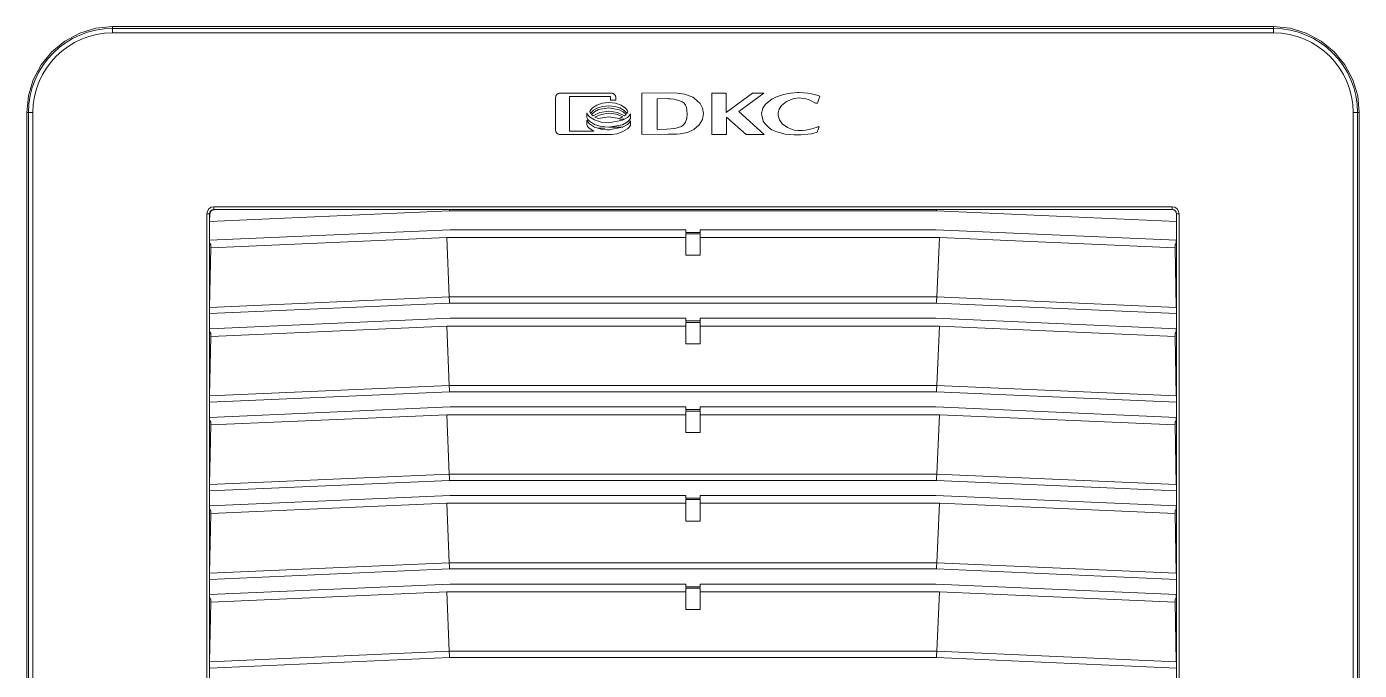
# Model space of a CAD drawing. Header units: millimetres. Extents: x -6000 to 26000, y -6000 to 26000.
# Drawn here: x 110.1 to 131.02, y -4189.55 to -4179.44 of the extents above; entities that cross this region are included whole.
import ezdxf

# ---------------------------------------------------------------- set-up
doc = ezdxf.new("R2010")
doc.units = ezdxf.units.MM
doc.header["$MEASUREMENT"] = 0
doc.layers.add('Чертеж и Рисунок_Ном._пера__7', color=7, linetype='Continuous', lineweight=15)

msp = doc.modelspace()

# ---------------------------------------------------------------- linework, layer by layer
at = {"layer": 'Чертеж и Рисунок_Ном._пера__7', "color": 7, "linetype": 'Continuous', "lineweight": 15}
for p, q in [((129.671, -4179.443), (111.449, -4179.443)), ((111.449, -4179.471), (111.449, -4179.443)), ((111.449, -4179.54), (111.449, -4179.471)), ((129.671, -4179.471), (111.449, -4179.471)), ((129.671, -4179.471), (129.671, -4179.443)), ((129.671, -4179.54), (129.671, -4179.471)), ((129.671, -4179.54), (111.449, -4179.54)), ((118.404, -4180.555), (118.404, -4181.068)), ((119.281, -4180.487), (118.471, -4180.487)), ((118.622, -4180.538), (119.267, -4180.538)), ((118.622, -4181.085), (118.622, -4180.538)), ((119.267, -4180.538), (119.267, -4180.598)), ((119.348, -4180.598), (119.348, -4180.555)), ((120.192, -4180.484), (119.755, -4180.487)), ((119.755, -4180.487), (119.755, -4181.136)), ((120.853, -4180.487), (120.853, -4181.136)), ((120.853, -4180.487), (121.083, -4180.487)), ((121.495, -4180.487), (121.083, -4180.792)), ((121.083, -4180.792), (121.083, -4180.487)), ((121.278, -4180.774), (121.67, -4180.487)), ((121.67, -4180.487), (121.495, -4180.487)), ((122.514, -4180.645), (122.553, -4180.533)), ((118.939, -4180.778), (118.953, -4180.805)), ((119.267, -4180.598), (119.348, -4180.598)), ((120.16, -4180.574), (119.999, -4180.577)), ((119.999, -4180.577), (119.999, -4181.056)), ((121.679, -4181.136), (121.278, -4180.774)), ((122.484, -4180.645), (122.514, -4180.645)), ((110.127, -4180.793), (110.1, -4180.793)), ((110.1, -4180.793), (110.1, -4199.015)), ((110.197, -4180.793), (110.127, -4180.793)), ((110.127, -4180.793), (110.127, -4199.015)), ((110.197, -4180.793), (110.197, -4199.015)), ((118.891, -4180.798), (118.891, -4180.868)), ((118.891, -4180.909), (118.891, -4180.981)), ((118.965, -4180.82), (118.993, -4180.846)), ((119.018, -4180.862), (119.076, -4180.886)), ((119.076, -4180.886), (119.238, -4180.857)), ((119.238, -4180.857), (119.399, -4180.885)), ((119.399, -4180.885), (119.457, -4180.861)), ((119.483, -4180.896), (119.413, -4180.896)), ((119.483, -4180.846), (119.512, -4180.822)), ((119.525, -4180.807), (119.539, -4180.783)), ((119.578, -4180.884), (119.578, -4180.814)), ((119.578, -4180.996), (119.578, -4180.924)), ((121.085, -4180.863), (121.396, -4181.136)), ((121.085, -4181.136), (121.085, -4180.863)), ((130.923, -4199.015), (130.923, -4180.793)), ((130.923, -4180.793), (130.993, -4180.793)), ((130.993, -4199.015), (130.993, -4180.793)), ((130.993, -4180.793), (131.02, -4180.793)), ((131.02, -4199.015), (131.02, -4180.793)), ((118.471, -4181.136), (119.281, -4181.136)), ((119.002, -4181.086), (118.622, -4181.085)), ((119.065, -4181.035), (119.176, -4181.035)), ((119.215, -4181.061), (119.25, -4181.061)), ((119.456, -4181.021), (119.243, -4181.021)), ((119.755, -4181.136), (120.17, -4181.134)), ((119.999, -4181.056), (120.146, -4181.053)), ((120.17, -4181.134), (120.174, -4181.134)), ((120.853, -4181.136), (121.085, -4181.136)), ((121.396, -4181.136), (121.679, -4181.136)), ((122.219, -4181.075), (122.281, -4181.075)), ((122.511, -4181.099), (122.54, -4181.016)), ((122.54, -4181.016), (122.516, -4181.016)), ((112.928, -4197.425), (112.928, -4182.382)), ((112.97, -4197.425), (112.97, -4182.382)), ((112.974, -4182.386), (112.97, -4182.382)), ((112.972, -4182.501), (116.735, -4182.336)), ((112.972, -4182.501), (112.974, -4182.386)), ((113.04, -4182.271), (128.08, -4182.271)), ((113.04, -4182.312), (128.08, -4182.312)), ((113.04, -4182.312), (113.044, -4182.317)), ((113.044, -4182.317), (116.735, -4182.314)), ((116.735, -4182.314), (124.385, -4182.314)), ((116.735, -4182.314), (116.735, -4182.336)), ((116.735, -4182.336), (124.384, -4182.336)), ((124.385, -4182.314), (124.384, -4182.336)), ((124.384, -4182.336), (128.148, -4182.501)), ((124.385, -4182.314), (128.095, -4182.317)), ((128.079, -4182.314), (128.08, -4182.312)), ((128.15, -4182.382), (128.148, -4182.383)), ((128.148, -4182.383), (128.148, -4182.501)), ((128.15, -4182.382), (128.15, -4197.425)), ((128.192, -4182.382), (128.192, -4197.425)), ((112.972, -4182.796), (112.972, -4182.501)), ((112.972, -4182.796), (116.748, -4182.631)), ((116.748, -4182.631), (120.449, -4182.631)), ((120.449, -4182.673), (120.449, -4182.631)), ((120.671, -4182.631), (124.372, -4182.631)), ((120.671, -4182.631), (120.671, -4182.673)), ((124.372, -4182.631), (128.148, -4182.796)), ((128.148, -4182.501), (128.148, -4182.796)), ((112.972, -4182.838), (112.972, -4182.796)), ((112.972, -4182.839), (112.972, -4182.796)), ((112.989, -4182.871), (112.972, -4182.838)), ((116.693, -4182.754), (112.989, -4182.915)), ((112.989, -4182.871), (112.989, -4182.915)), ((116.734, -4183.687), (116.693, -4182.754)), ((116.693, -4182.754), (120.449, -4182.754)), ((120.671, -4182.673), (120.449, -4182.673)), ((120.455, -4182.697), (120.449, -4182.673)), ((120.449, -4182.697), (120.455, -4182.697)), ((120.449, -4183.032), (120.449, -4182.697)), ((120.455, -4182.697), (120.665, -4182.697)), ((120.671, -4182.673), (120.665, -4182.697)), ((120.665, -4182.697), (120.671, -4182.697)), ((120.671, -4182.697), (120.671, -4183.032)), ((120.671, -4182.754), (124.427, -4182.754)), ((124.427, -4182.754), (124.386, -4183.687)), ((128.131, -4182.915), (124.427, -4182.754)), ((128.148, -4182.838), (128.131, -4182.871)), ((128.131, -4182.915), (128.131, -4182.871)), ((128.147, -4182.796), (128.147, -4182.841)), ((128.148, -4182.796), (128.148, -4182.838)), ((112.972, -4183.851), (112.989, -4182.915)), ((120.449, -4183.032), (120.671, -4183.032)), ((128.131, -4182.915), (128.147, -4183.851)), ((112.972, -4183.851), (116.734, -4183.687)), ((116.734, -4183.687), (124.386, -4183.687)), ((124.386, -4183.687), (128.147, -4183.851)), ((112.972, -4183.949), (116.736, -4183.785)), ((124.384, -4183.785), (116.736, -4183.785)), ((124.384, -4183.785), (128.148, -4183.949)), ((112.972, -4183.949), (112.972, -4184.187)), ((112.972, -4184.187), (116.748, -4184.022)), ((116.748, -4184.022), (120.449, -4184.022)), ((120.449, -4184.022), (120.449, -4184.064)), ((120.671, -4184.064), (120.449, -4184.064)), ((120.455, -4184.088), (120.449, -4184.064)), ((120.449, -4184.088), (120.455, -4184.088)), ((120.449, -4184.423), (120.449, -4184.088)), ((120.455, -4184.088), (120.665, -4184.088)), ((120.671, -4184.064), (120.665, -4184.088)), ((120.665, -4184.088), (120.671, -4184.088)), ((120.671, -4184.022), (124.372, -4184.022)), ((120.671, -4184.064), (120.671, -4184.022)), ((120.671, -4184.088), (120.671, -4184.423)), ((124.372, -4184.022), (128.148, -4184.187)), ((128.148, -4184.187), (128.148, -4183.949)), ((112.972, -4184.229), (112.972, -4184.187)), ((112.972, -4184.23), (112.972, -4184.187)), ((112.989, -4184.262), (112.972, -4184.229)), ((112.972, -4185.242), (112.989, -4184.306)), ((116.693, -4184.145), (112.989, -4184.306)), ((112.989, -4184.262), (112.989, -4184.306)), ((116.734, -4185.078), (116.693, -4184.145)), ((116.693, -4184.145), (120.449, -4184.145)), ((120.671, -4184.145), (124.427, -4184.145)), ((124.427, -4184.145), (124.386, -4185.078)), ((128.131, -4184.306), (124.427, -4184.145)), ((128.148, -4184.229), (128.131, -4184.262)), ((128.131, -4184.306), (128.131, -4184.262)), ((128.131, -4184.306), (128.147, -4185.242)), ((128.147, -4184.187), (128.147, -4184.232)), ((128.148, -4184.187), (128.148, -4184.229)), ((120.449, -4184.423), (120.671, -4184.423)), ((112.972, -4185.242), (116.734, -4185.078)), ((116.734, -4185.078), (124.386, -4185.078)), ((124.386, -4185.078), (128.147, -4185.242)), ((112.972, -4185.34), (116.736, -4185.176)), ((112.972, -4185.34), (112.972, -4185.578)), ((124.384, -4185.176), (116.736, -4185.176)), ((124.384, -4185.176), (128.148, -4185.34)), ((128.148, -4185.578), (128.148, -4185.34)), ((112.972, -4185.578), (116.748, -4185.413)), ((112.972, -4185.62), (112.972, -4185.578)), ((112.972, -4185.621), (112.972, -4185.578)), ((116.693, -4185.536), (112.989, -4185.697)), ((116.734, -4186.469), (116.693, -4185.536)), ((116.693, -4185.536), (120.449, -4185.536)), ((116.748, -4185.413), (120.449, -4185.413)), ((120.449, -4185.455), (120.449, -4185.413)), ((120.449, -4185.455), (120.671, -4185.455)), ((120.455, -4185.479), (120.449, -4185.455)), ((120.449, -4185.479), (120.455, -4185.479)), ((120.449, -4185.814), (120.449, -4185.479)), ((120.455, -4185.479), (120.665, -4185.479)), ((120.671, -4185.455), (120.665, -4185.479)), ((120.665, -4185.479), (120.671, -4185.479)), ((120.671, -4185.413), (124.372, -4185.413)), ((120.671, -4185.413), (120.671, -4185.455)), ((120.671, -4185.479), (120.671, -4185.814)), ((120.671, -4185.536), (124.427, -4185.536)), ((124.372, -4185.413), (128.148, -4185.578)), ((124.427, -4185.536), (124.386, -4186.469)), ((128.131, -4185.697), (124.427, -4185.536)), ((128.147, -4185.578), (128.147, -4185.623)), ((128.148, -4185.578), (128.148, -4185.62)), ((112.989, -4185.653), (112.972, -4185.62)), ((112.972, -4186.633), (112.989, -4185.697)), ((112.989, -4185.653), (112.989, -4185.697)), ((128.148, -4185.62), (128.131, -4185.653)), ((128.131, -4185.697), (128.131, -4185.653)), ((128.131, -4185.697), (128.147, -4186.633)), ((120.449, -4185.814), (120.671, -4185.814)), ((112.972, -4186.633), (116.734, -4186.469)), ((112.972, -4186.731), (116.736, -4186.567)), ((116.734, -4186.469), (124.386, -4186.469)), ((124.384, -4186.567), (116.736, -4186.567)), ((124.384, -4186.567), (128.148, -4186.731)), ((124.386, -4186.469), (128.147, -4186.633)), ((112.972, -4186.731), (112.972, -4186.969)), ((112.972, -4186.969), (116.748, -4186.804)), ((116.748, -4186.804), (120.449, -4186.804)), ((120.449, -4186.846), (120.449, -4186.804)), ((120.449, -4186.846), (120.671, -4186.846)), ((120.455, -4186.87), (120.449, -4186.846)), ((120.671, -4186.846), (120.665, -4186.87)), ((120.671, -4186.804), (124.372, -4186.804)), ((120.671, -4186.804), (120.671, -4186.846)), ((124.372, -4186.804), (128.148, -4186.969)), ((128.148, -4186.969), (128.148, -4186.731)), ((112.972, -4187.011), (112.972, -4186.969)), ((112.972, -4187.012), (112.972, -4186.969)), ((112.989, -4187.044), (112.972, -4187.011)), ((116.693, -4186.927), (112.989, -4187.088)), ((112.989, -4187.044), (112.989, -4187.088)), ((116.734, -4187.86), (116.693, -4186.927)), ((116.693, -4186.927), (120.449, -4186.927)), ((120.449, -4186.87), (120.455, -4186.87)), ((120.449, -4187.205), (120.449, -4186.87)), ((120.455, -4186.87), (120.665, -4186.87)), ((120.665, -4186.87), (120.671, -4186.87)), ((120.671, -4186.87), (120.671, -4187.205)), ((120.671, -4186.927), (124.427, -4186.927)), ((124.427, -4186.927), (124.386, -4187.86)), ((128.131, -4187.088), (124.427, -4186.927)), ((128.148, -4187.011), (128.131, -4187.044)), ((128.131, -4187.088), (128.131, -4187.044)), ((128.147, -4186.969), (128.147, -4187.014)), ((128.148, -4186.969), (128.148, -4187.011)), ((112.972, -4188.024), (112.989, -4187.088)), ((120.449, -4187.205), (120.671, -4187.205)), ((128.131, -4187.088), (128.147, -4188.024)), ((112.972, -4188.024), (116.734, -4187.86)), ((116.734, -4187.86), (124.386, -4187.86)), ((124.386, -4187.86), (128.147, -4188.024)), ((112.972, -4188.122), (116.736, -4187.958)), ((124.384, -4187.958), (116.736, -4187.958)), ((124.384, -4187.958), (128.148, -4188.122)), ((112.972, -4188.122), (112.972, -4188.36)), ((116.748, -4188.195), (112.972, -4188.36)), ((120.449, -4188.195), (116.748, -4188.195)), ((120.449, -4188.237), (120.449, -4188.195)), ((120.449, -4188.237), (120.671, -4188.237)), ((120.455, -4188.261), (120.449, -4188.237)), ((120.449, -4188.261), (120.455, -4188.261)), ((120.449, -4188.596), (120.449, -4188.261)), ((120.455, -4188.261), (120.665, -4188.261)), ((120.671, -4188.237), (120.665, -4188.261)), ((120.665, -4188.261), (120.671, -4188.261)), ((120.671, -4188.195), (124.372, -4188.195)), ((120.671, -4188.195), (120.671, -4188.237)), ((120.671, -4188.261), (120.671, -4188.596)), ((124.372, -4188.195), (128.148, -4188.36)), ((128.148, -4188.36), (128.148, -4188.122)), ((112.972, -4188.402), (112.972, -4188.36)), ((112.972, -4188.403), (112.972, -4188.36)), ((112.989, -4188.435), (112.972, -4188.402)), ((112.972, -4189.415), (112.989, -4188.479)), ((116.693, -4188.318), (112.989, -4188.479)), ((112.989, -4188.435), (112.989, -4188.479)), ((116.734, -4189.251), (116.693, -4188.318)), ((116.693, -4188.318), (120.449, -4188.318)), ((120.671, -4188.318), (124.427, -4188.318)), ((124.427, -4188.318), (124.386, -4189.251)), ((128.131, -4188.479), (124.427, -4188.318)), ((128.148, -4188.402), (128.131, -4188.435)), ((128.131, -4188.479), (128.131, -4188.435)), ((128.131, -4188.479), (128.147, -4189.415)), ((128.147, -4188.36), (128.147, -4188.405)), ((128.148, -4188.36), (128.148, -4188.402)), ((120.449, -4188.596), (120.671, -4188.596)), ((112.972, -4189.415), (116.734, -4189.251)), ((112.972, -4189.513), (116.736, -4189.349)), ((116.734, -4189.251), (124.386, -4189.251)), ((124.384, -4189.349), (116.736, -4189.349)), ((124.384, -4189.349), (128.148, -4189.513)), ((124.386, -4189.251), (128.147, -4189.415)), ((112.972, -4189.513), (112.972, -4189.751)), ((128.148, -4189.751), (128.148, -4189.513))]:
    msp.add_line(p, q, dxfattribs=at)
at = {"layer": 'Чертеж и Рисунок_Ном._пера__7', "color": 7, "linetype": 'Continuous', "lineweight": 15, "flags": 128}
for points in [[(111.449, -4179.443), (111.186, -4179.469), (110.933, -4179.546), (110.699, -4179.671), (110.495, -4179.838), (110.327, -4180.043), (110.202, -4180.276), (110.126, -4180.529), (110.1, -4180.793)], [(131.02, -4180.793), (130.994, -4180.529), (130.918, -4180.276), (130.793, -4180.043), (130.625, -4179.838), (130.421, -4179.671), (130.187, -4179.546), (129.934, -4179.469), (129.671, -4179.443)], [(118.471, -4180.487), (118.458, -4180.488), (118.445, -4180.492), (118.424, -4180.507), (118.409, -4180.528), (118.405, -4180.541), (118.404, -4180.555)], [(119.348, -4180.555), (119.343, -4180.528), (119.329, -4180.507), (119.307, -4180.492), (119.295, -4180.488), (119.281, -4180.487)], [(120.557, -4180.551), (120.532, -4180.538), (120.425, -4180.505), (120.31, -4180.489), (120.192, -4180.484)], [(120.444, -4181.112), (120.471, -4181.105), (120.574, -4181.059), (120.659, -4180.986), (120.71, -4180.902), (120.727, -4180.805), (120.711, -4180.721), (120.67, -4180.649), (120.577, -4180.565), (120.557, -4180.551)], [(122.227, -4180.478), (122.199, -4180.479), (122.088, -4180.487), (121.978, -4180.508), (121.872, -4180.544), (121.799, -4180.58), (121.698, -4180.66), (121.655, -4180.723), (121.638, -4180.785), (121.637, -4180.803)], [(121.896, -4180.818), (121.898, -4180.791), (121.914, -4180.737), (121.95, -4180.68), (122.026, -4180.617), (122.145, -4180.572), (122.233, -4180.563)], [(122.553, -4180.533), (122.526, -4180.523), (122.418, -4180.496), (122.363, -4180.487), (122.227, -4180.478)], [(122.233, -4180.563), (122.26, -4180.564), (122.316, -4180.571), (122.383, -4180.59), (122.484, -4180.645)], [(119.238, -4180.634), (119.136, -4180.645), (119.048, -4180.675), (118.98, -4180.72), (118.956, -4180.748), (118.939, -4180.778)], [(118.953, -4180.805), (118.999, -4180.757), (119.065, -4180.72), (119.146, -4180.695), (119.238, -4180.687)], [(119.238, -4180.718), (119.077, -4180.746), (119.013, -4180.779), (118.965, -4180.82)], [(118.993, -4180.846), (119.1, -4180.791), (119.238, -4180.771)], [(119.539, -4180.783), (119.524, -4180.753), (119.5, -4180.724), (119.432, -4180.677), (119.342, -4180.645), (119.238, -4180.634)], [(119.238, -4180.687), (119.331, -4180.696), (119.413, -4180.72), (119.479, -4180.759), (119.525, -4180.807)], [(119.512, -4180.822), (119.464, -4180.779), (119.4, -4180.747), (119.238, -4180.718)], [(119.238, -4180.771), (119.377, -4180.791), (119.483, -4180.846)], [(120.26, -4180.583), (120.209, -4180.577), (120.178, -4180.575), (120.16, -4180.574)], [(120.469, -4180.811), (120.457, -4180.71), (120.442, -4180.674), (120.42, -4180.646), (120.392, -4180.625), (120.355, -4180.607), (120.26, -4180.583)], [(119.238, -4180.953), (119.116, -4180.941), (119.013, -4180.908), (118.935, -4180.86), (118.908, -4180.83), (118.891, -4180.798)], [(118.891, -4180.868), (118.908, -4180.899), (118.935, -4180.929), (119.013, -4180.978), (119.116, -4181.01), (119.238, -4181.022)], [(119.238, -4181.063), (119.116, -4181.051), (119.012, -4181.019), (118.935, -4180.97), (118.908, -4180.94), (118.891, -4180.909)], [(118.891, -4180.981), (118.906, -4181.01), (118.931, -4181.038), (119.002, -4181.086)], [(119.238, -4180.804), (119.117, -4180.82), (119.018, -4180.862)], [(119.457, -4180.861), (119.359, -4180.819), (119.238, -4180.804)], [(119.578, -4180.814), (119.558, -4180.843), (119.53, -4180.869), (119.452, -4180.913), (119.238, -4180.953)], [(119.238, -4181.022), (119.452, -4180.983), (119.53, -4180.939), (119.558, -4180.912), (119.578, -4180.884)], [(119.578, -4180.924), (119.558, -4180.953), (119.53, -4180.98), (119.452, -4181.024), (119.238, -4181.063)], [(120.146, -4181.053), (120.274, -4181.045), (120.377, -4181.013), (120.416, -4180.982), (120.444, -4180.941), (120.463, -4180.883), (120.469, -4180.811)], [(121.637, -4180.803), (121.638, -4180.831), (121.663, -4180.925), (121.687, -4180.966), (121.754, -4181.034), (121.797, -4181.061), (121.876, -4181.096), (122.008, -4181.129), (122.076, -4181.137), (122.15, -4181.143), (122.224, -4181.144)], [(122.233, -4181.074), (122.205, -4181.073), (122.149, -4181.066), (122.043, -4181.029), (121.961, -4180.969), (121.916, -4180.905), (121.897, -4180.84), (121.896, -4180.818)], [(118.404, -4181.068), (118.409, -4181.094), (118.424, -4181.116), (118.445, -4181.131), (118.458, -4181.135), (118.471, -4181.136)], [(119.281, -4181.136), (119.367, -4181.124), (119.456, -4181.092), (119.531, -4181.047), (119.56, -4181.021), (119.578, -4180.996)], [(120.174, -4181.134), (120.202, -4181.133), (120.229, -4181.133), (120.277, -4181.131)], [(120.277, -4181.131), (120.305, -4181.129), (120.36, -4181.125), (120.444, -4181.112)], [(122.224, -4181.144), (122.252, -4181.144), (122.363, -4181.134), (122.418, -4181.125), (122.511, -4181.099)], [(122.516, -4181.016), (122.491, -4181.027), (122.383, -4181.059), (122.329, -4181.068), (122.233, -4181.074)], [(112.928, -4182.382), (112.937, -4182.339), (112.961, -4182.303), (112.997, -4182.279), (113.04, -4182.271)], [(112.928, -4182.382), (112.944, -4182.382), (112.958, -4182.382), (112.97, -4182.382)], [(112.97, -4182.382), (112.975, -4182.355), (112.99, -4182.333), (113.013, -4182.318), (113.04, -4182.312)], [(113.044, -4182.317), (113.031, -4182.318), (113.019, -4182.322), (113.006, -4182.328), (112.995, -4182.337), (112.979, -4182.36), (112.974, -4182.386)], [(113.04, -4182.271), (113.04, -4182.286), (113.04, -4182.3), (113.04, -4182.312)], [(128.148, -4182.383), (128.143, -4182.358), (128.137, -4182.346), (128.128, -4182.334), (128.117, -4182.326), (128.104, -4182.319), (128.079, -4182.314)], [(128.08, -4182.271), (128.123, -4182.279), (128.159, -4182.303), (128.183, -4182.339), (128.192, -4182.382)], [(128.08, -4182.312), (128.08, -4182.3), (128.08, -4182.286), (128.08, -4182.271)], [(128.08, -4182.312), (128.107, -4182.318), (128.129, -4182.333), (128.145, -4182.355), (128.15, -4182.382)], [(128.192, -4182.382), (128.176, -4182.382), (128.162, -4182.382), (128.15, -4182.382)], [(116.734, -4183.687), (116.734, -4183.708), (116.735, -4183.732), (116.735, -4183.758), (116.736, -4183.785)], [(124.386, -4183.687), (124.386, -4183.708), (124.385, -4183.732), (124.385, -4183.758), (124.384, -4183.785)], [(112.972, -4183.851), (112.972, -4183.872), (112.972, -4183.896), (112.972, -4183.922), (112.972, -4183.949)], [(128.148, -4183.949), (128.148, -4183.922), (128.148, -4183.896), (128.148, -4183.872), (128.147, -4183.851)], [(116.734, -4185.078), (116.734, -4185.099), (116.735, -4185.123), (116.735, -4185.149), (116.736, -4185.176)], [(124.386, -4185.078), (124.386, -4185.099), (124.385, -4185.123), (124.385, -4185.149), (124.384, -4185.176)], [(112.972, -4185.242), (112.972, -4185.263), (112.972, -4185.287), (112.972, -4185.313), (112.972, -4185.34)], [(128.148, -4185.34), (128.148, -4185.313), (128.148, -4185.287), (128.148, -4185.263), (128.147, -4185.242)], [(112.972, -4186.633), (112.972, -4186.654), (112.972, -4186.678), (112.972, -4186.704), (112.972, -4186.731)], [(116.734, -4186.469), (116.734, -4186.49), (116.735, -4186.514), (116.735, -4186.54), (116.736, -4186.567)], [(124.386, -4186.469), (124.386, -4186.49), (124.385, -4186.514), (124.385, -4186.54), (124.384, -4186.567)], [(128.148, -4186.731), (128.148, -4186.704), (128.148, -4186.678), (128.148, -4186.654), (128.147, -4186.633)], [(116.734, -4187.86), (116.734, -4187.881), (116.735, -4187.905), (116.735, -4187.931), (116.736, -4187.958)], [(124.386, -4187.86), (124.386, -4187.881), (124.385, -4187.905), (124.385, -4187.931), (124.384, -4187.958)], [(112.972, -4188.024), (112.972, -4188.045), (112.972, -4188.069), (112.972, -4188.095), (112.972, -4188.122)], [(128.148, -4188.122), (128.148, -4188.095), (128.148, -4188.069), (128.148, -4188.045), (128.147, -4188.024)], [(116.734, -4189.251), (116.734, -4189.272), (116.735, -4189.296), (116.735, -4189.322), (116.736, -4189.349)], [(124.386, -4189.251), (124.386, -4189.272), (124.385, -4189.296), (124.385, -4189.322), (124.384, -4189.349)], [(112.972, -4189.415), (112.972, -4189.436), (112.972, -4189.46), (112.972, -4189.486), (112.972, -4189.513)], [(128.148, -4189.513), (128.148, -4189.486), (128.148, -4189.46), (128.148, -4189.436), (128.147, -4189.415)]]:
    msp.add_lwpolyline(points, dxfattribs=at)
at = {"layer": 'Чертеж и Рисунок_Ном._пера__7', "color": 7, "linetype": 'Continuous', "lineweight": 15}
for centre, radius, start, end in [((111.449, -4180.793), 1.322, 90, 180), ((129.671, -4180.793), 1.322, 0, 90), ((111.449, -4180.793), 1.252, 90, 180), ((129.671, -4180.793), 1.252, 0, 90)]:
    msp.add_arc(centre, radius, start, end, dxfattribs=at)

doc.saveas('drawing.dxf')
